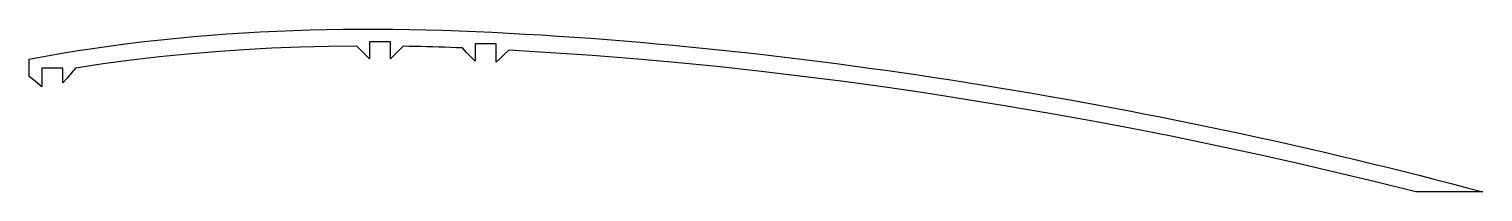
# Model space of a CAD drawing. Header units: millimetres. Extents: x 72 to 416, y 4 to 43.
import ezdxf

# ---------------------------------------------------------------- set-up
doc = ezdxf.new("R2010")
doc.units = ezdxf.units.MM

msp = doc.modelspace()

# ---------------------------------------------------------------- linework, layer by layer
msp.add_lwpolyline([(415.93, 4.15), (400.08, 4.15), (390.48, 6.54), (380.85, 8.84), (371.21, 11.07), (361.55, 13.22), (351.87, 15.28), (342.18, 17.27), (332.47, 19.18), (322.75, 21), (313.01, 22.75), (303.26, 24.42), (293.5, 26.01), (283.73, 27.51), (273.95, 28.93), (264.15, 30.27), (254.35, 31.52), (244.54, 32.68), (234.71, 33.75), (224.88, 34.73), (215.04, 35.61), (205.2, 36.39), (185.5, 37.65), (184.5, 36.7), (183.5, 35.75), (182.5, 34.8), (182.5, 39.16), (177.5, 39.16), (177.5, 35.03), (176.5, 36.07), (175.5, 37.11), (174.5, 38.16), (173.11, 38.21), (171.71, 38.26), (170.31, 38.31), (168.91, 38.35), (167.51, 38.39), (166.1, 38.43), (164.7, 38.47), (163.3, 38.5), (161.9, 38.52), (160.5, 38.54), (159.5, 37.56), (158.5, 36.57), (157.5, 35.58), (157.5, 39.59), (152.5, 39.59), (152.5, 35.6), (151.5, 36.6), (150.5, 37.59), (149.5, 38.59), (142.82, 38.5), (136.14, 38.33), (129.46, 38.06), (122.79, 37.7), (116.12, 37.24), (109.46, 36.68), (102.82, 36.02), (96.18, 35.25), (89.56, 34.36), (82.96, 33.36), (81.97, 32.2), (80.99, 31.04), (80, 29.87), (80, 33.36), (75, 33.36), (75, 28.99), (74.02, 29.8), (73.03, 30.62), (72.05, 31.43), (72.04, 31.43), (72.04, 31.43), (72.03, 31.43), (72.02, 31.43), (72.01, 31.42), (72.01, 31.42), (72, 31.42), (72, 35.5), (75.87, 36.21), (79.75, 36.89), (83.64, 37.52), (87.53, 38.11), (91.43, 38.66), (95.33, 39.17), (99.24, 39.64), (103.15, 40.07), (107.06, 40.47), (110.98, 40.83), (114.89, 41.16), (118.81, 41.45), (122.74, 41.7), (126.66, 41.93), (130.58, 42.12), (134.51, 42.27), (138.44, 42.4), (142.37, 42.5), (146.29, 42.56), (150.22, 42.59), (154.15, 42.6), (158.08, 42.57), (162, 42.52), (165.93, 42.44), (169.86, 42.33), (173.78, 42.19), (177.67, 42.03), (181.55, 41.85), (185.45, 41.65), (189.34, 41.44), (193.23, 41.21), (197.11, 40.97), (201, 40.7), (204.89, 40.43), (208.77, 40.13), (212.66, 39.82), (216.54, 39.5), (220.42, 39.15), (224.3, 38.8), (228.18, 38.43), (232.06, 38.04), (235.94, 37.64), (239.81, 37.23), (243.69, 36.8), (247.56, 36.36), (251.43, 35.9), (255.3, 35.43), (259.17, 34.94), (263.03, 34.45), (266.9, 33.94), (270.76, 33.41), (274.62, 32.87), (278.48, 32.32), (282.34, 31.76), (286.19, 31.18), (290.05, 30.59), (293.9, 29.99), (297.75, 29.38), (301.6, 28.75), (305.44, 28.11), (309.29, 27.46), (313.13, 26.79), (316.97, 26.11), (320.81, 25.42), (324.64, 24.72), (328.48, 24.01), (332.31, 23.28), (336.14, 22.54), (339.97, 21.79), (343.79, 21.02), (347.61, 20.25), (351.43, 19.46), (355.25, 18.66), (359.07, 17.84), (362.88, 17.02), (366.69, 16.18), (370.5, 15.33), (374.3, 14.47), (378.11, 13.59), (381.91, 12.7), (385.7, 11.8), (389.5, 10.89), (393.29, 9.96), (397.08, 9.03), (400.87, 8.07), (404.65, 7.11), (408.42, 6.13), (412.23, 5.14), (415.93, 4.15)], close=True)

doc.saveas('drawing.dxf')
